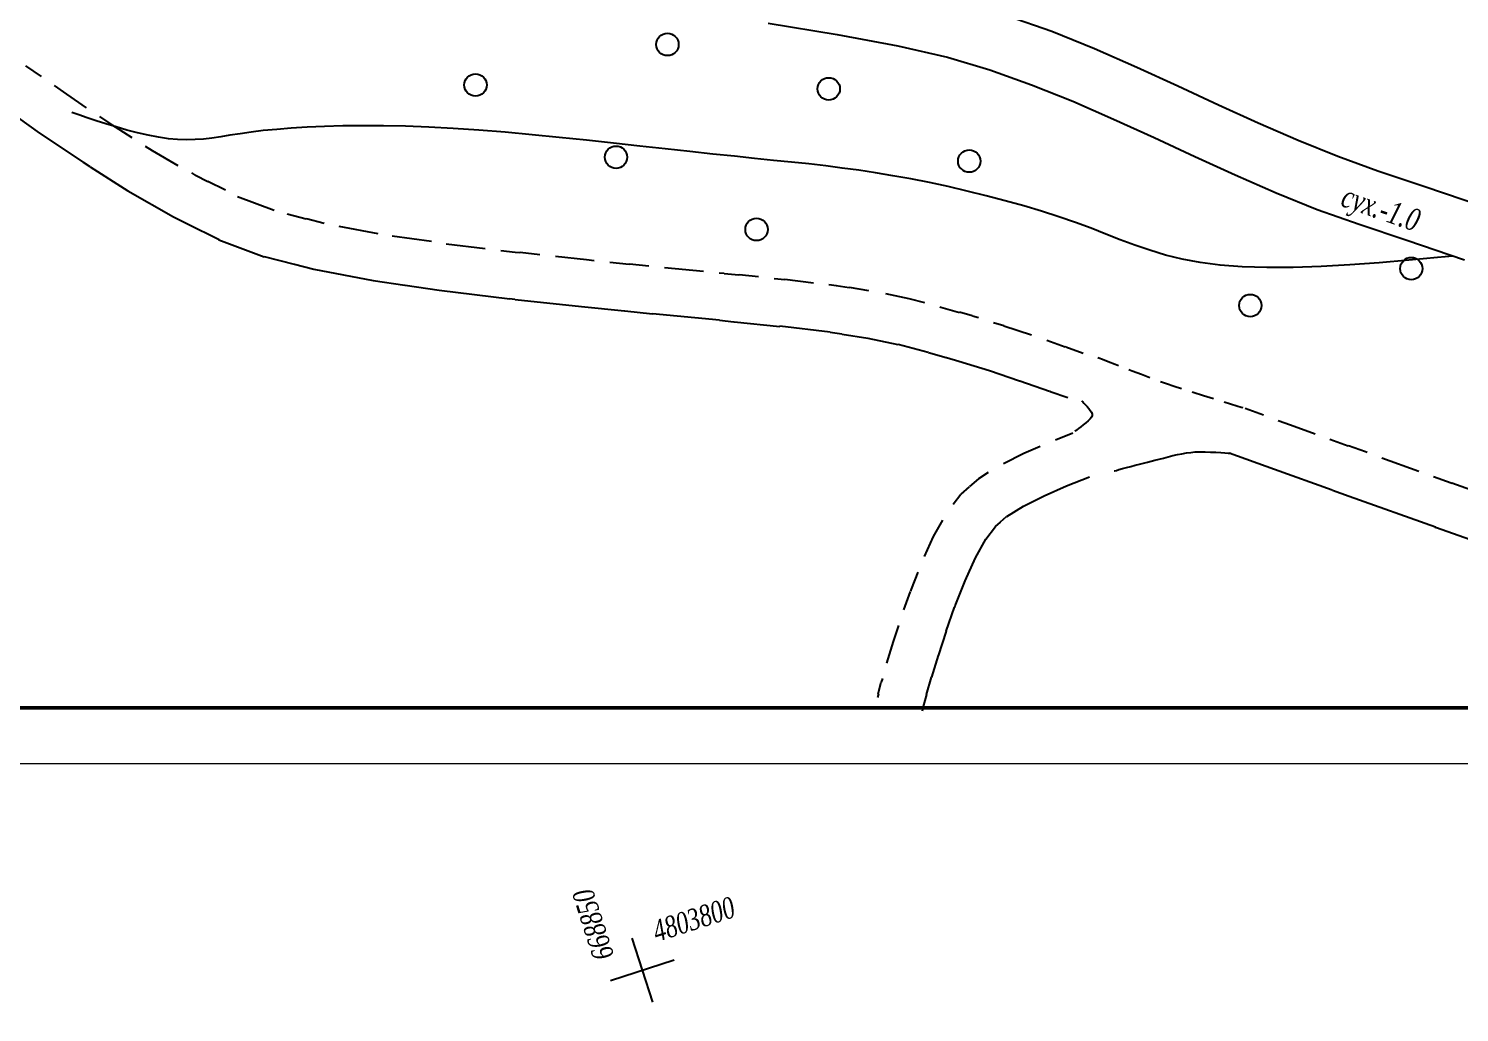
# Model space of a CAD drawing. Header units: millimetres. Extents: x 1353783 to 6492029790, y -7276956 to -512500.
# Drawn here: x 9952436 to 9965244, y -2867158 to -2858353 of the extents above; entities that cross this region are included whole.
import ezdxf

# ---------------------------------------------------------------- set-up
doc = ezdxf.new("R2010")
doc.units = ezdxf.units.MM
doc.linetypes.add('CONTI', pattern=[0])
doc.layers.get('0').update_dxf_attribs({"lineweight": 5})
for name, color, linetype in [('GORIZUNKNOWN', 32, 'CONTI'), ('NAD_MГИДРОГР', 94, 'CONTI'), ('SETKR', 7, 'CONTI'), ('SIT_LГИДРОГР', 84, 'CONTI'), ('SIT_LДОРОГИ', 250, 'CONTI'), ('SIT_LРЕЛЬЕФ', 7, 'CONTI'), ('ZAPSKРАСТЕНИ', 94, 'CONTI'), ('РЕЛЬЕФ', 7, 'CONTI')]:
    doc.layers.add(name, color=color, linetype=linetype)
doc.layers.add('штамп', color=7, linetype='Continuous', lineweight=50)
doc.styles.add('SHRFT', font='', dxfattribs={"width": 0.75})
doc.styles.get('SHRFT').set_extended_font_data('Times New Roman Cyr', italic=True)

# ---------------------------------------------------------------- blocks, each defined once
blk = doc.blocks.new('BL_333')
at = {"color": 0}
for p, q in [((0, -3), (0, 3)), ((-3, 0), (3, 0))]:
    blk.add_line(p, q, dxfattribs=at)
blk = doc.blocks.new('BL_2004')
at = {"color": 0}
blk.add_circle((0, 0), 1, dxfattribs=at)
blk = doc.blocks.new('оо')
at = {"layer": 'GORIZUNKNOWN', "color": 9, "true_color": 0xc7c8ca}
blk.add_lwpolyline([(222712.708, -3431839.398), (222712.023, -3431839.252), (222710.763, -3431838.972), (222709.473, -3431838.672), (222708.193, -3431838.362), (222706.943, -3431838.032), (222705.743, -3431837.692), (222704.613, -3431837.342), (222703.583, -3431836.972), (222702.663, -3431836.602), (222701.853, -3431836.212), (222701.123, -3431835.822), (222700.463, -3431835.422), (222699.863, -3431835.002), (222699.303, -3431834.582), (222698.753, -3431834.152), (222698.213, -3431833.712), (222697.663, -3431833.262), (222697.083, -3431832.802), (222696.453, -3431832.332), (222695.793, -3431831.852), (222695.103, -3431831.382), (222694.383, -3431830.912), (222693.643, -3431830.442), (222692.893, -3431829.982), (222692.143, -3431829.532), (222691.403, -3431829.102), (222690.663, -3431828.692), (222689.943, -3431828.312), (222689.243, -3431827.952), (222688.563, -3431827.612), (222687.883, -3431827.292), (222687.213, -3431826.972), (222686.523, -3431826.662), (222685.803, -3431826.342), (222685.063, -3431826.022), (222684.283, -3431825.682), (222683.453, -3431825.312), (222682.563, -3431824.922), (222681.613, -3431824.502), (222680.603, -3431824.052), (222679.553, -3431823.582), (222678.473, -3431823.092), (222677.363, -3431822.602), (222676.243, -3431822.112), (222675.123, -3431821.622), (222674.003, -3431821.152), (222672.913, -3431820.702), (222671.853, -3431820.282), (222670.833, -3431819.892), (222669.853, -3431819.532), (222668.913, -3431819.212), (222668.023, -3431818.922), (222667.183, -3431818.662), (222666.393, -3431818.432), (222665.643, -3431818.222), (222664.953, -3431818.052), (222664.313, -3431817.902), (222663.723, -3431817.772), (222663.183, -3431817.672), (222662.693, -3431817.592), (222662.243, -3431817.512), (222661.833, -3431817.452), (222661.433, -3431817.382), (222661.063, -3431817.312), (222660.693, -3431817.222), (222660.323, -3431817.112), (222659.953, -3431816.982), (222659.573, -3431816.822), (222659.173, -3431816.622), (222658.763, -3431816.392), (222658.343, -3431816.142), (222657.923, -3431815.882), (222657.513, -3431815.602), (222657.113, -3431815.332), (222656.743, -3431815.062), (222656.393, -3431814.812), (222656.083, -3431814.582), (222655.813, -3431814.382)], dxfattribs=at)
at = {"layer": 'SIT_LГИДРОГР', "color": 9, "true_color": 0xc7c8ca}
for p, q in [((222686.713, -3431820.102), (222689.493, -3431821.522)), ((222689.493, -3431821.522), (222691.923, -3431822.842)), ((222691.923, -3431822.842), (222693.883, -3431824.012)), ((222697.013, -3431823.062), (222698.683, -3431824.332)), ((222693.883, -3431824.012), (222695.513, -3431825.122)), ((222698.683, -3431824.332), (222700.273, -3431825.652)), ((222695.513, -3431825.122), (222697.093, -3431826.332)), ((222700.273, -3431825.652), (222701.813, -3431827.022)), ((222697.093, -3431826.332), (222698.623, -3431827.602)), ((222701.813, -3431827.022), (222703.313, -3431828.382)), ((222698.623, -3431827.602), (222700.113, -3431828.922)), ((222703.313, -3431828.382), (222704.793, -3431829.742)), ((222700.113, -3431828.922), (222701.593, -3431830.262)), ((222704.793, -3431829.742), (222706.233, -3431831.062)), ((222701.593, -3431830.262), (222703.063, -3431831.622)), ((222706.233, -3431831.062), (222707.693, -3431832.342)), ((222703.063, -3431831.622), (222704.533, -3431832.962)), ((222707.693, -3431832.342), (222709.163, -3431833.562)), ((222704.533, -3431832.962), (222706.033, -3431834.282)), ((222709.163, -3431833.562), (222710.673, -3431834.732)), ((222706.033, -3431834.282), (222707.563, -3431835.552)), ((222710.673, -3431834.732), (222712.463, -3431836.052)), ((222707.563, -3431835.552), (222709.143, -3431836.762)), ((222712.463, -3431836.052), (222714.663, -3431837.682)), ((222709.143, -3431836.762), (222710.953, -3431838.092)), ((222710.953, -3431838.092), (222713.143, -3431839.722))]:
    blk.add_line(p, q, dxfattribs=at)
at = {"layer": 'SIT_LДОРОГИ', "color": 9, "true_color": 0xc7c8ca}
for p, q in [((222655.013, -3431812.432), (222654.493, -3431811.762)), ((222652.823, -3431813.032), (222654.163, -3431814.812)), ((222655.433, -3431812.992), (222655.833, -3431813.522)), ((222655.833, -3431813.522), (222656.493, -3431814.372)), ((222654.163, -3431814.812), (222655.613, -3431816.652)), ((222656.933, -3431814.922), (222657.253, -3431815.332)), ((222657.253, -3431815.332), (222657.463, -3431815.582)), ((222658.033, -3431816.282), (222657.473, -3431815.602)), ((222655.613, -3431816.642), (222655.843, -3431816.922)), ((222655.853, -3431816.942), (222657.123, -3431818.482)), ((222658.483, -3431816.812), (222658.713, -3431817.102)), ((222658.713, -3431817.102), (222659.613, -3431818.082)), ((222657.123, -3431818.482), (222658.713, -3431820.212)), ((222660.083, -3431818.592), (222660.223, -3431818.752)), ((222660.233, -3431818.742), (222660.663, -3431819.172)), ((222661.303, -3431819.792), (222660.673, -3431819.182)), ((222658.713, -3431820.212), (222659.193, -3431820.682)), ((222661.733, -3431820.222), (222663.103, -3431821.312)), ((222659.203, -3431820.682), (222660.353, -3431821.802)), ((222663.603, -3431821.642), (222664.343, -3431822.112)), ((222660.343, -3431821.812), (222662.033, -3431823.152)), ((222665.043, -3431822.562), (222664.353, -3431822.122)), ((222665.643, -3431822.882), (222667.193, -3431823.722)), ((222662.043, -3431823.142), (222663.213, -3431823.882)), ((222663.233, -3431823.892), (222663.983, -3431824.372)), ((222667.783, -3431824.022), (222668.573, -3431824.402)), ((222663.983, -3431824.372), (222666.353, -3431825.662)), ((222669.373, -3431824.802), (222668.583, -3431824.412)), ((222669.973, -3431825.102), (222671.573, -3431825.832)), ((222666.353, -3431825.662), (222667.643, -3431826.292)), ((222672.203, -3431826.122), (222672.793, -3431826.392)), ((222667.653, -3431826.302), (222669.033, -3431826.982)), ((222672.793, -3431826.392), (222672.993, -3431826.482)), ((222673.813, -3431826.842), (222673.003, -3431826.482)), ((222669.033, -3431826.982), (222671.923, -3431828.312)), ((222674.453, -3431827.122), (222675.733, -3431827.692)), ((222675.733, -3431827.692), (222676.043, -3431827.832)), ((222676.693, -3431828.112), (222677.493, -3431828.462)), ((222671.923, -3431828.302), (222672.143, -3431828.402)), ((222672.153, -3431828.412), (222674.883, -3431829.622)), ((222678.303, -3431828.822), (222677.503, -3431828.472)), ((222678.943, -3431829.092), (222680.563, -3431829.782)), ((222674.883, -3431829.622), (222676.653, -3431830.392)), ((222676.663, -3431830.402), (222677.803, -3431830.902)), ((222681.203, -3431830.062), (222681.413, -3431830.152)), ((222681.413, -3431830.162), (222682.013, -3431830.422)), ((222682.823, -3431830.782), (222682.023, -3431830.432)), ((222677.813, -3431830.892), (222680.573, -3431832.082)), ((222683.473, -3431831.062), (222683.913, -3431831.252)), ((222683.913, -3431831.242), (222685.093, -3431831.782)), ((222680.573, -3431832.092), (222681.163, -3431832.352)), ((222681.173, -3431832.362), (222683.053, -3431833.182)), ((222685.723, -3431832.072), (222686.033, -3431832.212)), ((222686.023, -3431832.212), (222686.543, -3431832.472)), ((222687.343, -3431832.882), (222686.563, -3431832.482)), ((222683.063, -3431833.162), (222685.123, -3431834.102)), ((222688.013, -3431833.232), (222688.933, -3431833.762)), ((222688.933, -3431833.762), (222689.553, -3431834.152)), ((222685.123, -3431834.112), (222685.603, -3431834.352)), ((222685.613, -3431834.362), (222686.643, -3431834.882)), ((222686.643, -3431834.882), (222687.843, -3431835.572)), ((222690.143, -3431834.532), (222690.183, -3431834.562)), ((222690.183, -3431834.562), (222690.903, -3431835.042)), ((222691.403, -3431835.372), (222690.913, -3431835.042)), ((222687.853, -3431835.562), (222689.033, -3431836.312)), ((222691.643, -3431835.542), (222691.403, -3431835.382)), ((222689.033, -3431836.322), (222689.723, -3431836.782)), ((222692.223, -3431835.942), (222692.613, -3431836.212)), ((222692.613, -3431836.222), (222693.663, -3431836.992)), ((222689.733, -3431836.792), (222690.213, -3431837.112)), ((222690.213, -3431837.112), (222691.383, -3431837.932)), ((222694.243, -3431837.422), (222694.933, -3431837.952)), ((222691.383, -3431837.932), (222692.533, -3431838.782)), ((222694.973, -3431837.962), (222694.953, -3431837.952)), ((222694.963, -3431837.972), (222695.623, -3431838.482)), ((222692.543, -3431838.782), (222693.663, -3431839.632)), ((222693.683, -3431839.632), (222693.703, -3431839.642)), ((222693.693, -3431839.662), (222694.363, -3431840.162)), ((222690.713, -3431842.082), (222691.723, -3431841.922)), ((222691.723, -3431841.922), (222692.513, -3431841.842)), ((222693.253, -3431841.782), (222694.083, -3431841.732)), ((222688.013, -3431843.132), (222688.473, -3431842.812)), ((222688.483, -3431842.812), (222688.943, -3431842.612)), ((222689.443, -3431842.392), (222688.953, -3431842.602)), ((222689.943, -3431842.262), (222689.443, -3431842.392)), ((222702.453, -3431843.582), (222701.763, -3431843.052)), ((222686.733, -3431844.242), (222687.353, -3431843.662)), ((222690.983, -3431844.172), (222692.003, -3431844.012)), ((222692.003, -3431844.012), (222693.093, -3431843.902)), ((222693.093, -3431843.892), (222694.193, -3431843.832)), ((222703.013, -3431844.012), (222703.473, -3431844.362)), ((222686.073, -3431844.962), (222686.733, -3431844.242)), ((222688.923, -3431845.062), (222689.513, -3431844.662)), ((222689.503, -3431844.662), (222689.783, -3431844.542)), ((222689.793, -3431844.532), (222690.123, -3431844.382)), ((222690.133, -3431844.392), (222690.983, -3431844.172)), ((222700.483, -3431844.722), (222702.183, -3431846.032)), ((222703.473, -3431844.362), (222704.403, -3431845.082)), ((222688.233, -3431845.722), (222688.923, -3431845.062)), ((222685.573, -3431845.542), (222685.063, -3431846.172)), ((222687.473, -3431846.552), (222688.233, -3431845.722)), ((222702.183, -3431846.032), (222704.363, -3431847.712)), ((222704.953, -3431845.512), (222705.643, -3431846.042)), ((222706.293, -3431846.542), (222705.653, -3431846.052)), ((222684.463, -3431846.952), (222684.993, -3431846.262)), ((222685.063, -3431846.172), (222685.003, -3431846.252)), ((222686.713, -3431847.482), (222687.473, -3431846.552)), ((222706.363, -3431846.592), (222706.293, -3431846.542)), ((222706.913, -3431847.022), (222708.303, -3431848.092)), ((222683.593, -3431848.162), (222684.033, -3431847.552)), ((222685.973, -3431848.442), (222686.663, -3431847.542)), ((222686.673, -3431847.532), (222686.713, -3431847.482)), ((222704.363, -3431847.722), (222705.003, -3431848.212)), ((222683.013, -3431848.992), (222683.593, -3431848.162)), ((222685.313, -3431849.382), (222685.983, -3431848.452)), ((222705.003, -3431848.212), (222708.253, -3431850.702)), ((222708.863, -3431848.522), (222709.523, -3431849.032)), ((222709.523, -3431849.032), (222709.553, -3431849.052)), ((222710.253, -3431849.592), (222709.553, -3431849.062)), ((222682.223, -3431850.182), (222682.513, -3431849.732)), ((222682.613, -3431849.592), (222682.513, -3431849.732)), ((222684.733, -3431850.212), (222685.313, -3431849.372)), ((222682.233, -3431850.192), (222682.143, -3431850.322)), ((222684.273, -3431850.872), (222684.723, -3431850.202)), ((222683.983, -3431851.342), (222684.283, -3431850.872)), ((222708.243, -3431850.702), (222708.283, -3431850.732)), ((222708.283, -3431850.742), (222711.793, -3431853.402)), ((222683.873, -3431851.512), (222683.983, -3431851.342))]:
    blk.add_line(p, q, dxfattribs=at)
at = {"layer": 'SIT_LРЕЛЬЕФ', "color": 9, "true_color": 0xc7c8ca}
for p, q in [((222696.183, -3431838.852), (222696.223, -3431838.892)), ((222696.223, -3431838.892), (222696.363, -3431839.002)), ((222696.363, -3431839.002), (222696.573, -3431839.172)), ((222696.573, -3431839.172), (222696.833, -3431839.382)), ((222696.833, -3431839.382), (222696.963, -3431839.482)), ((222697.343, -3431839.802), (222697.463, -3431839.902)), ((222697.463, -3431839.902), (222697.813, -3431840.172)), ((222697.813, -3431840.172), (222698.123, -3431840.422)), ((222694.893, -3431840.482), (222694.903, -3431840.502)), ((222694.903, -3431840.502), (222694.933, -3431840.542)), ((222694.933, -3431840.542), (222694.963, -3431840.612)), ((222694.963, -3431840.612), (222695.013, -3431840.702)), ((222695.013, -3431840.702), (222695.063, -3431840.802)), ((222695.063, -3431840.802), (222695.103, -3431840.902)), ((222695.103, -3431840.902), (222695.133, -3431841.012)), ((222698.523, -3431840.732), (222698.753, -3431840.912)), ((222698.753, -3431840.912), (222699.043, -3431841.132)), ((222694.643, -3431841.532), (222694.513, -3431841.582)), ((222694.773, -3431841.482), (222694.643, -3431841.532)), ((222694.903, -3431841.422), (222694.773, -3431841.482)), ((222695.013, -3431841.362), (222694.903, -3431841.422)), ((222695.103, -3431841.312), (222695.013, -3431841.362)), ((222695.153, -3431841.252), (222695.103, -3431841.312)), ((222695.133, -3431841.012), (222695.163, -3431841.102)), ((222695.163, -3431841.192), (222695.153, -3431841.252)), ((222695.163, -3431841.102), (222695.163, -3431841.192)), ((222699.043, -3431841.132), (222699.323, -3431841.322)), ((222694.233, -3431841.672), (222694.203, -3431841.682)), ((222694.293, -3431841.652), (222694.233, -3431841.672)), ((222694.393, -3431841.622), (222694.293, -3431841.652)), ((222694.513, -3431841.582), (222694.393, -3431841.622)), ((222699.733, -3431841.612), (222699.773, -3431841.642)), ((222699.773, -3431841.642), (222700.163, -3431841.922)), ((222700.163, -3431841.922), (222700.553, -3431842.182)), ((222700.953, -3431842.482), (222701.203, -3431842.652)), ((222701.203, -3431842.652), (222701.453, -3431842.822)), ((222701.453, -3431842.822), (222701.613, -3431842.932)), ((222701.613, -3431842.932), (222701.673, -3431842.972)), ((222695.323, -3431843.912), (222695.353, -3431843.912)), ((222695.353, -3431843.912), (222695.433, -3431843.922)), ((222695.433, -3431843.922), (222695.553, -3431843.922)), ((222695.553, -3431843.922), (222695.713, -3431843.932)), ((222695.713, -3431843.932), (222695.903, -3431843.942)), ((222695.903, -3431843.942), (222696.103, -3431843.952)), ((222696.103, -3431843.952), (222696.303, -3431843.962)), ((222696.303, -3431843.962), (222696.503, -3431843.972)), ((222696.503, -3431843.972), (222696.693, -3431843.982)), ((222696.693, -3431843.982), (222696.863, -3431844.002)), ((222696.863, -3431844.002), (222697.033, -3431844.012)), ((222697.033, -3431844.012), (222697.213, -3431844.022)), ((222697.213, -3431844.022), (222697.403, -3431844.032)), ((222697.403, -3431844.032), (222697.613, -3431844.042)), ((222697.613, -3431844.042), (222697.823, -3431844.052)), ((222697.823, -3431844.052), (222698.033, -3431844.062)), ((222698.033, -3431844.062), (222698.253, -3431844.082)), ((222698.253, -3431844.082), (222698.453, -3431844.112)), ((222698.453, -3431844.112), (222698.653, -3431844.132)), ((222698.653, -3431844.132), (222698.843, -3431844.172)), ((222698.843, -3431844.172), (222699.033, -3431844.212)), ((222699.033, -3431844.212), (222699.243, -3431844.282)), ((222699.243, -3431844.282), (222699.473, -3431844.352)), ((222699.473, -3431844.352), (222699.693, -3431844.432)), ((222699.693, -3431844.432), (222699.913, -3431844.512)), ((222699.913, -3431844.512), (222700.123, -3431844.592)), ((222700.123, -3431844.592), (222700.293, -3431844.662)), ((222700.293, -3431844.662), (222700.433, -3431844.722)), ((222700.433, -3431844.722), (222700.523, -3431844.752)), ((222700.523, -3431844.752), (222700.553, -3431844.772))]:
    blk.add_line(p, q, dxfattribs=at)
at = {"layer": 'SETKR', "color": 9, "true_color": 0xc7c8ca, "xscale": 0.5000000000000001, "yscale": 0.5000000000000001, "zscale": 0.5000000000000001}
blk.add_blockref('BL_333', (222668.393, -3431858.732), dxfattribs=at)
at = {"layer": 'ZAPSKРАСТЕНИ', "color": 9, "true_color": 0xc7c8ca, "xscale": 0.5000000000000001, "yscale": 0.5000000000000001, "zscale": 0.5000000000000001}
for p in [(222673.393, -3431818.732), (222682.126, -3431819.633), (222678.393, -3431823.732), (222688.393, -3431823.732), (222683.393, -3431828.732), (222693.393, -3431828.732), (222703.393, -3431838.732), (222710.759, -3431839.362)]:
    blk.add_blockref('BL_2004', p, dxfattribs=at)
at = {"layer": 'NAD_MГИДРОГР', "color": 9, "true_color": 0xc7c8ca, "style": 'SHRFT', "width": 0.75}
blk.add_text('сух.-1.0', height=1, rotation=323, dxfattribs=at).set_placement((222708.563, -3431835.692))
at = {"layer": 'РЕЛЬЕФ', "color": 9, "true_color": 0xc7c8ca, "style": 'SHRFT', "width": 0.75}
blk.add_text('668850', height=0.95, rotation=90, dxfattribs=at).set_placement((222667.393, -3431857.732))
blk.add_text('4803800', height=0.95, dxfattribs=at).set_placement((222669.393, -3431857.732))

msp = doc.modelspace()

# ---------------------------------------------------------------- linework, layer by layer
at = {"layer": 'штамп', "linetype": 'Continuous', "lineweight": 18}
msp.add_lwpolyline([(10055462, -2780831), (9936562, -2780831), (9936562, -2864931), (10055462, -2864931)], close=True, dxfattribs=at)
at = {"layer": 'штамп', "linetype": 'Continuous', "lineweight": 50}
msp.add_lwpolyline([(9938562, -2781331), (10054962, -2781331), (10054962, -2864431), (9938562, -2864431)], close=True, dxfattribs=at)

# ---------------------------------------------------------------- block references
at = {"layer": 'РЕЛЬЕФ', "color": 240, "lineweight": 30, "true_color": 0xed1f24, "xscale": 200.0000000000001, "yscale": 200.0000000000001, "zscale": 200.0000000000001, "rotation": 17.80578495452471}
msp.add_blockref('оо', (-242329121, 637008728), dxfattribs=at)

doc.saveas('drawing.dxf')
